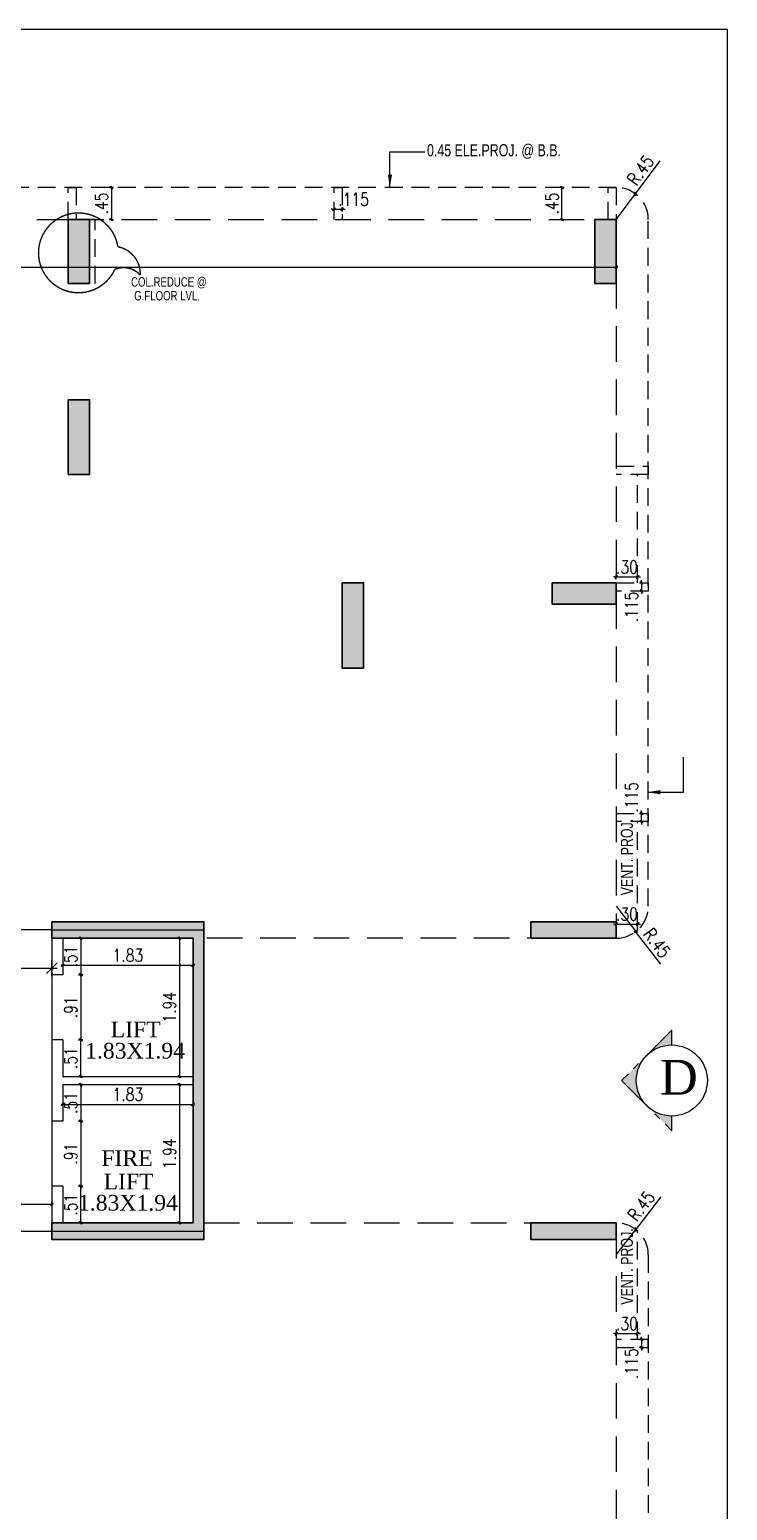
# Model space of a CAD drawing. Header units: inches. Extents: x 14235 to 14499, y 0 to 2549.
# Drawn here: x 14274.8 to 14284.6, y 2360.81 to 2381.62 of the extents above; entities that cross this region are included whole.
import ezdxf
from ezdxf.enums import TextEntityAlignment as Align

# ---------------------------------------------------------------- set-up
doc = ezdxf.new("R2010")
doc.units = ezdxf.units.IN
doc.header["$LTSCALE"] = 0.25
doc.header["$MEASUREMENT"] = 0
doc.header["$PDMODE"] = 35
for name, pattern in [('CENTER2', [1.125, 0.75, -0.125, 0.125, -0.125]), ('DASHEDX2', [1.5, 1, -0.5]), ('HIDDEN', [0.375, 0.25, -0.125])]:
    doc.linetypes.add(name, pattern=pattern)
for name, color, linetype in [('dimension', 7, 'Continuous'), ('edge back', 34, 'Continuous'), ('edges', 1, 'Continuous'), ('proj-internal', 1, 'DASHEDX2'), ('SECLINE', 7, 'HIDDEN'), ('text-1', 6, 'Continuous'), ('text-large', 7, 'Continuous'), ('wall', 7, 'Continuous'), ('walls', 7, 'Continuous'), ('WORK TEX', 6, 'Continuous'), ('WORKING DIM', 7, 'Continuous')]:
    doc.layers.add(name, color=color, linetype=linetype)
doc.layers.add('P-COL', color=7, linetype='Continuous', lineweight=30)
doc.layers.add('P-COLHAT', color=8, linetype='Continuous', lineweight=25)
doc.styles.add('ARIAL', font='TIMES_0.TTF')
doc.styles.add('ARL', font='swisscl_0.ttf')
doc.styles.add('romans', font='romans.shx', dxfattribs={"width": 0.8})
doc.dimstyles.new('121', dxfattribs={"dimscale": 0.1, "dimtxt": 1.8, "dimasz": 0.2, "dimexe": 0.03125, "dimexo": 0.25, "dimgap": 0.5, "dimtad": 1, "dimzin": 4, "dimdsep": 46, "dimtxsty": 'romans', "dimblk1": 'MINITICK', "dimblk2": 'MINITICK', "dimsah": 1, "dimcen": 1, "dimse1": 1, "dimse2": 1, "dimclrd": 252, "dimclre": 256, "dimclrt": 7, "dimadec": 3, "dimazin": 0, "dimtfac": 0.8, "dimtix": 1, "dimtmove": 2, "dimatfit": 3, "dimfxl": 0, "dimtolj": 1, "dimtzin": 3, "dimarcsym": 0})
doc.dimstyles.new('DFSGSG', dxfattribs={"dimtxt": 0.17, "dimasz": 0.18, "dimexe": 0.18, "dimexo": 0.0625, "dimgap": 0.09, "dimtad": 1, "dimzin": 0, "dimdsep": 46, "dimtxsty": 'ARIAL', "dimcen": 0.09, "dimse1": 1, "dimse2": 1, "dimaunit": 1, "dimadec": 0, "dimazin": 0, "dimtfac": 1, "dimtix": 1, "dimtofl": 0, "dimtmove": 0, "dimatfit": 3, "dimfxl": 0, "dimtolj": 1, "dimtzin": 0, "dimarcsym": 0})
doc.dimstyles.new('minitick-100', dxfattribs={"dimscale": 0.1, "dimtxt": 2, "dimasz": 0.75, "dimexe": 0.03125, "dimexo": 0.25, "dimgap": 0.5, "dimtad": 1, "dimzin": 4, "dimdsep": 46, "dimtxsty": 'romans', "dimblk1": 'MINITICK', "dimblk2": 'MINITICK', "dimsah": 1, "dimcen": 1, "dimse1": 1, "dimse2": 1, "dimclrd": 252, "dimclre": 256, "dimclrt": 256, "dimadec": 3, "dimazin": 0, "dimtfac": 0.8, "dimtix": 1, "dimtmove": 2, "dimatfit": 3, "dimfxl": 0, "dimtolj": 1, "dimtzin": 3, "dimarcsym": 0})

# ---------------------------------------------------------------- blocks, each defined once
blk = doc.blocks.new('B')
at = {"layer": 'P-COLHAT', "lineweight": 30}
for points in [[(14.139, 0), (13.839, 0), (13.839, 0.9), (14.139, 0.9)], [(21.537, 0), (21.237, 0), (21.237, 0.9), (21.537, 0.9)], [(14.139, -2.682), (13.839, -2.682), (13.839, -1.632), (14.139, -1.632)], [(17.988, -5.407), (17.688, -5.407), (17.688, -4.207), (17.988, -4.207)], [(21.537, -4.207), (21.537, -4.507), (20.637, -4.507), (20.637, -4.207)], [(20.337, -9.199), (20.337, -8.969), (21.537, -8.969), (21.537, -9.199)], [(20.337, -13.201), (20.337, -13.431), (21.537, -13.431), (21.537, -13.201)]]:
    blk.add_hatch(color=256, dxfattribs=at).paths.add_polyline_path(points)
at = {"layer": 'P-COLHAT', "ltscale": 10}
blk.add_hatch(color=256, dxfattribs=at).paths.add_polyline_path([(13.61, -13.201), (15.592, -13.201), (15.592, -9.199), (13.61, -9.199), (13.61, -8.969), (15.744, -8.969), (15.744, -13.431), (13.61, -13.431)])
at = {"layer": 'P-COL'}
for points in [[(14.139, 0), (13.839, 0), (13.839, 0.9), (14.139, 0.9)], [(21.537, 0), (21.237, 0), (21.237, 0.9), (21.537, 0.9)], [(14.139, -2.682), (13.839, -2.682), (13.839, -1.632), (14.139, -1.632)], [(17.988, -5.407), (17.688, -5.407), (17.688, -4.207), (17.988, -4.207)], [(21.537, -4.207), (21.537, -4.507), (20.637, -4.507), (20.637, -4.207)], [(20.337, -9.199), (20.337, -8.969), (21.537, -8.969), (21.537, -9.199)], [(20.337, -13.201), (20.337, -13.431), (21.537, -13.431), (21.537, -13.201)]]:
    blk.add_lwpolyline(points, close=True, dxfattribs=at)
at = {"layer": 'P-COL', "ltscale": 10}
blk.add_lwpolyline([(13.61, -13.201), (15.592, -13.201), (15.592, -9.199), (13.61, -9.199), (13.61, -8.969), (15.744, -8.969), (15.744, -13.431), (13.61, -13.431)], close=True, dxfattribs=at)
blk = doc.blocks.new('MINITICK')
at = {"color": 7}
for p, q in [((1, 1), (-1, -1)), ((-1, 0), (1, 0)), ((0, -1.5), (0, 1.5))]:
    blk.add_line(p, q, dxfattribs=at)
blk = doc.blocks.new('*D20')
at = {"layer": 'Defpoints', "color": 0, "transparency": 16777216}
for p in [(14275.26, 2368.678), (14277.09, 2368.678), (14277.09, 2368.473)]:
    blk.add_point(p, dxfattribs=at)
at = {"layer": 'WORKING DIM', "color": 252, "lineweight": -2, "transparency": 16777216}
blk.add_line((14275.28, 2368.473), (14277.07, 2368.473), dxfattribs=at)
at = {"layer": 'WORKING DIM', "color": 252, "lineweight": -2, "transparency": 16777216, "xscale": 0.02, "yscale": 0.02, "zscale": 0.02, "rotation": 180}
blk.add_blockref('MINITICK', (14275.26, 2368.473), dxfattribs=at)
at = {"layer": 'WORKING DIM', "color": 252, "lineweight": -2, "transparency": 16777216, "xscale": 0.02, "yscale": 0.02, "zscale": 0.02}
blk.add_blockref('MINITICK', (14277.09, 2368.473), dxfattribs=at)
at = {"layer": 'WORKING DIM', "color": 7, "transparency": 16777216, "insert": (14276.175, 2368.613), "char_height": 0.18, "attachment_point": 5, "style": 'romans'}
blk.add_mtext('\\A1;1.83', dxfattribs=at)
blk = doc.blocks.new('*D21')
at = {"layer": 'Defpoints', "color": 0, "transparency": 16777216}
for p in [(14275.513, 2368.853), (14275.513, 2366.91), (14276.9, 2366.91)]:
    blk.add_point(p, dxfattribs=at)
at = {"layer": 'WORKING DIM', "color": 252, "lineweight": -2, "transparency": 16777216}
blk.add_line((14276.9, 2368.833), (14276.9, 2366.93), dxfattribs=at)
at = {"layer": 'WORKING DIM', "color": 252, "lineweight": -2, "transparency": 16777216, "xscale": 0.02, "yscale": 0.02, "zscale": 0.02}
for p, rotation in [((14276.9, 2368.853), 90), ((14276.9, 2366.91), 270)]:
    blk.add_blockref('MINITICK', p, dxfattribs=dict(at, rotation=rotation))
at = {"layer": 'WORKING DIM', "color": 7, "transparency": 16777216, "insert": (14276.76, 2367.882), "char_height": 0.18, "attachment_point": 5, "rotation": 90, "style": 'romans'}
blk.add_mtext('\\A1;1.94', dxfattribs=at)
blk = doc.blocks.new('*D22')
at = {"layer": 'Defpoints', "color": 0, "transparency": 16777216}
for p in [(14275.26, 2368.853), (14275.26, 2368.339), (14275.513, 2368.339)]:
    blk.add_point(p, dxfattribs=at)
at = {"layer": 'WORKING DIM', "color": 252, "lineweight": -2, "transparency": 16777216}
blk.add_line((14275.513, 2368.833), (14275.513, 2368.359), dxfattribs=at)
at = {"layer": 'WORKING DIM', "color": 252, "lineweight": -2, "transparency": 16777216, "xscale": 0.02, "yscale": 0.02, "zscale": 0.02}
for p, rotation in [((14275.513, 2368.853), 90), ((14275.513, 2368.339), 270)]:
    blk.add_blockref('MINITICK', p, dxfattribs=dict(at, rotation=rotation))
at = {"layer": 'WORKING DIM', "color": 7, "transparency": 16777216, "insert": (14275.373, 2368.596), "char_height": 0.18, "attachment_point": 5, "rotation": 90, "style": 'romans'}
blk.add_mtext('\\A1;.51', dxfattribs=at)
blk = doc.blocks.new('*D23')
at = {"layer": 'Defpoints', "color": 0, "transparency": 16777216}
for p in [(14275.26, 2368.339), (14275.26, 2367.424), (14275.513, 2367.424)]:
    blk.add_point(p, dxfattribs=at)
at = {"layer": 'WORKING DIM', "color": 252, "lineweight": -2, "transparency": 16777216}
blk.add_line((14275.513, 2368.319), (14275.513, 2367.444), dxfattribs=at)
at = {"layer": 'WORKING DIM', "color": 252, "lineweight": -2, "transparency": 16777216, "xscale": 0.02, "yscale": 0.02, "zscale": 0.02}
for p, rotation in [((14275.513, 2368.339), 90), ((14275.513, 2367.424), 270)]:
    blk.add_blockref('MINITICK', p, dxfattribs=dict(at, rotation=rotation))
at = {"layer": 'WORKING DIM', "color": 7, "transparency": 16777216, "insert": (14275.373, 2367.882), "char_height": 0.18, "attachment_point": 5, "rotation": 90, "style": 'romans'}
blk.add_mtext('\\A1;.91', dxfattribs=at)
blk = doc.blocks.new('*D24')
at = {"layer": 'Defpoints', "color": 0, "transparency": 16777216}
for p in [(14275.26, 2367.424), (14275.513, 2367.424), (14275.26, 2366.91)]:
    blk.add_point(p, dxfattribs=at)
at = {"layer": 'WORKING DIM', "color": 252, "lineweight": -2, "transparency": 16777216}
blk.add_line((14275.513, 2366.93), (14275.513, 2367.404), dxfattribs=at)
at = {"layer": 'WORKING DIM', "color": 252, "lineweight": -2, "transparency": 16777216, "xscale": 0.02, "yscale": 0.02, "zscale": 0.02}
for p, rotation in [((14275.513, 2367.424), 90), ((14275.513, 2366.91), 270)]:
    blk.add_blockref('MINITICK', p, dxfattribs=dict(at, rotation=rotation))
at = {"layer": 'WORKING DIM', "color": 7, "transparency": 16777216, "insert": (14275.373, 2367.167), "char_height": 0.18, "attachment_point": 5, "rotation": 90, "style": 'romans'}
blk.add_mtext('\\A1;.51', dxfattribs=at)
blk = doc.blocks.new('*D25')
at = {"layer": 'Defpoints', "color": 0, "transparency": 16777216}
for p in [(14275.26, 2366.795), (14275.26, 2366.281), (14275.513, 2366.281)]:
    blk.add_point(p, dxfattribs=at)
at = {"layer": 'WORKING DIM', "color": 252, "lineweight": -2, "transparency": 16777216}
blk.add_line((14275.513, 2366.775), (14275.513, 2366.301), dxfattribs=at)
at = {"layer": 'WORKING DIM', "color": 252, "lineweight": -2, "transparency": 16777216, "xscale": 0.02, "yscale": 0.02, "zscale": 0.02}
for p, rotation in [((14275.513, 2366.795), 90), ((14275.513, 2366.281), 270)]:
    blk.add_blockref('MINITICK', p, dxfattribs=dict(at, rotation=rotation))
at = {"layer": 'WORKING DIM', "color": 7, "transparency": 16777216, "insert": (14275.373, 2366.538), "char_height": 0.18, "attachment_point": 5, "rotation": 90, "style": 'romans'}
blk.add_mtext('\\A1;.51', dxfattribs=at)
blk = doc.blocks.new('*D26')
at = {"layer": 'Defpoints', "color": 0, "transparency": 16777216}
for p in [(14275.184, 2366.281), (14275.184, 2365.366), (14275.513, 2365.366)]:
    blk.add_point(p, dxfattribs=at)
at = {"layer": 'WORKING DIM', "color": 252, "lineweight": -2, "transparency": 16777216}
blk.add_line((14275.513, 2366.261), (14275.513, 2365.386), dxfattribs=at)
at = {"layer": 'WORKING DIM', "color": 252, "lineweight": -2, "transparency": 16777216, "xscale": 0.02, "yscale": 0.02, "zscale": 0.02}
for p, rotation in [((14275.513, 2366.281), 90), ((14275.513, 2365.366), 270)]:
    blk.add_blockref('MINITICK', p, dxfattribs=dict(at, rotation=rotation))
at = {"layer": 'WORKING DIM', "color": 7, "transparency": 16777216, "insert": (14275.373, 2365.824), "char_height": 0.18, "attachment_point": 5, "rotation": 90, "style": 'romans'}
blk.add_mtext('\\A1;.91', dxfattribs=at)
blk = doc.blocks.new('*D27')
at = {"layer": 'Defpoints', "color": 0, "transparency": 16777216}
for p in [(14275.26, 2365.366), (14275.513, 2365.366), (14275.26, 2364.852)]:
    blk.add_point(p, dxfattribs=at)
at = {"layer": 'WORKING DIM', "color": 252, "lineweight": -2, "transparency": 16777216}
blk.add_line((14275.513, 2364.872), (14275.513, 2365.346), dxfattribs=at)
at = {"layer": 'WORKING DIM', "color": 252, "lineweight": -2, "transparency": 16777216, "xscale": 0.02, "yscale": 0.02, "zscale": 0.02}
for p, rotation in [((14275.513, 2365.366), 90), ((14275.513, 2364.852), 270)]:
    blk.add_blockref('MINITICK', p, dxfattribs=dict(at, rotation=rotation))
at = {"layer": 'WORKING DIM', "color": 7, "transparency": 16777216, "insert": (14275.373, 2365.109), "char_height": 0.18, "attachment_point": 5, "rotation": 90, "style": 'romans'}
blk.add_mtext('\\A1;.51', dxfattribs=at)
blk = doc.blocks.new('*D28')
at = {"layer": 'Defpoints', "color": 0, "transparency": 16777216}
for p in [(14275.26, 2366.795), (14277.09, 2366.795), (14277.09, 2366.518)]:
    blk.add_point(p, dxfattribs=at)
at = {"layer": 'WORKING DIM', "color": 252, "lineweight": -2, "transparency": 16777216}
blk.add_line((14275.28, 2366.518), (14277.07, 2366.518), dxfattribs=at)
at = {"layer": 'WORKING DIM', "color": 252, "lineweight": -2, "transparency": 16777216, "xscale": 0.02, "yscale": 0.02, "zscale": 0.02, "rotation": 180}
blk.add_blockref('MINITICK', (14275.26, 2366.518), dxfattribs=at)
at = {"layer": 'WORKING DIM', "color": 252, "lineweight": -2, "transparency": 16777216, "xscale": 0.02, "yscale": 0.02, "zscale": 0.02}
blk.add_blockref('MINITICK', (14277.09, 2366.518), dxfattribs=at)
at = {"layer": 'WORKING DIM', "color": 7, "transparency": 16777216, "insert": (14276.175, 2366.658), "char_height": 0.18, "attachment_point": 5, "style": 'romans'}
blk.add_mtext('\\A1;1.83', dxfattribs=at)
blk = doc.blocks.new('*D29')
at = {"layer": 'Defpoints', "color": 0, "transparency": 16777216}
for p in [(14276.707, 2366.795), (14276.707, 2364.852), (14276.9, 2364.852)]:
    blk.add_point(p, dxfattribs=at)
at = {"layer": 'WORKING DIM', "color": 252, "lineweight": -2, "transparency": 16777216}
blk.add_line((14276.9, 2366.775), (14276.9, 2364.872), dxfattribs=at)
at = {"layer": 'WORKING DIM', "color": 252, "lineweight": -2, "transparency": 16777216, "xscale": 0.02, "yscale": 0.02, "zscale": 0.02}
for p, rotation in [((14276.9, 2366.795), 90), ((14276.9, 2364.852), 270)]:
    blk.add_blockref('MINITICK', p, dxfattribs=dict(at, rotation=rotation))
at = {"layer": 'WORKING DIM', "color": 7, "transparency": 16777216, "insert": (14276.76, 2365.824), "char_height": 0.18, "attachment_point": 5, "rotation": 90, "style": 'romans'}
blk.add_mtext('\\A1;1.94', dxfattribs=at)
blk = doc.blocks.new('*D30')
at = {"layer": 'Defpoints', "color": 0, "transparency": 16777216}
for p in [(14270.644, 2366.133), (14275.108, 2366.133), (14275.108, 2365.116)]:
    blk.add_point(p, dxfattribs=at)
at = {"layer": 'WORKING DIM', "color": 252, "lineweight": -2, "transparency": 16777216}
blk.add_line((14270.664, 2365.116), (14275.088, 2365.116), dxfattribs=at)
at = {"layer": 'WORKING DIM', "color": 252, "lineweight": -2, "transparency": 16777216, "xscale": 0.02, "yscale": 0.02, "zscale": 0.02, "rotation": 180}
blk.add_blockref('MINITICK', (14270.644, 2365.116), dxfattribs=at)
at = {"layer": 'WORKING DIM', "color": 252, "lineweight": -2, "transparency": 16777216, "xscale": 0.02, "yscale": 0.02, "zscale": 0.02}
blk.add_blockref('MINITICK', (14275.108, 2365.116), dxfattribs=at)
at = {"layer": 'WORKING DIM', "color": 7, "transparency": 16777216, "insert": (14272.876, 2365.256), "char_height": 0.18, "attachment_point": 5, "style": 'romans'}
blk.add_mtext('\\A1;4.46', dxfattribs=at)
blk = doc.blocks.new('*D67')
at = {"layer": 'Defpoints', "color": 0, "transparency": 16777216}
for p in [(14283.035, 2378.282), (14261.198, 2376.758), (14283.035, 2376.758)]:
    blk.add_point(p, dxfattribs=at)
at = {"layer": 'WORKING DIM', "color": 252, "lineweight": -2, "transparency": 16777216}
blk.add_line((14261.218, 2378.282), (14283.015, 2378.282), dxfattribs=at)
at = {"layer": 'WORKING DIM', "color": 252, "lineweight": -2, "transparency": 16777216, "xscale": 0.02, "yscale": 0.02, "zscale": 0.02, "rotation": 180}
blk.add_blockref('MINITICK', (14261.198, 2378.282), dxfattribs=at)
at = {"layer": 'WORKING DIM', "color": 252, "lineweight": -2, "transparency": 16777216, "xscale": 0.02, "yscale": 0.02, "zscale": 0.02}
blk.add_blockref('MINITICK', (14283.035, 2378.282), dxfattribs=at)
at = {"layer": 'WORKING DIM', "color": 7, "transparency": 16777216, "insert": (14272.116, 2378.422), "char_height": 0.18, "attachment_point": 5, "style": 'romans'}
blk.add_mtext('\\A1;21.84', dxfattribs=at)
blk = doc.blocks.new('*D72')
at = {"layer": 'Defpoints', "color": 0, "ltscale": 10, "transparency": 16777216}
for p in [(14275.108, 2368.432), (14270.344, 2368.13), (14275.108, 2368.13)]:
    blk.add_point(p, dxfattribs=at)
at = {"layer": 'dimension', "color": 252, "lineweight": -2, "ltscale": 10, "transparency": 16777216}
blk.add_line((14270.419, 2368.432), (14275.033, 2368.432), dxfattribs=at)
at = {"layer": 'dimension', "color": 252, "lineweight": -2, "ltscale": 10, "transparency": 16777216, "xscale": 0.07500000000000001, "yscale": 0.07500000000000001, "zscale": 0.07500000000000001, "rotation": 180}
blk.add_blockref('MINITICK', (14270.344, 2368.432), dxfattribs=at)
at = {"layer": 'dimension', "color": 252, "lineweight": -2, "ltscale": 10, "transparency": 16777216, "xscale": 0.07500000000000001, "yscale": 0.07500000000000001, "zscale": 0.07500000000000001}
blk.add_blockref('MINITICK', (14275.108, 2368.432), dxfattribs=at)
at = {"layer": 'dimension', "ltscale": 10, "transparency": 16777216, "insert": (14272.726, 2368.582), "char_height": 0.2, "attachment_point": 5, "style": 'romans'}
blk.add_mtext('\\A1;4.76', dxfattribs=at)
blk = doc.blocks.new('*D811')
at = {"layer": 'Defpoints', "color": 0, "transparency": 16777216}
for p in [(14283.308, 2364.759), (14283.035, 2364.402)]:
    blk.add_point(p, dxfattribs=at)
at = {"layer": 'WORKING DIM', "color": 252, "lineweight": -2, "transparency": 16777216}
for p, q in [((14283.66, 2365.219), (14283.32, 2364.775)), ((14283.035, 2364.402), (14283.308, 2364.759))]:
    blk.add_line(p, q, dxfattribs=at)
at = {"layer": 'WORKING DIM', "color": 252, "lineweight": -2, "transparency": 16777216, "xscale": 0.02, "yscale": 0.02, "zscale": 0.02, "rotation": 232.5931221807389}
blk.add_blockref('MINITICK', (14283.308, 2364.759), dxfattribs=at)
at = {"layer": 'WORKING DIM', "color": 7, "transparency": 16777216, "insert": (14283.385, 2365.09), "char_height": 0.18, "attachment_point": 5, "rotation": 52.5931, "style": 'romans'}
blk.add_mtext('\\A1;R.45', dxfattribs=at)
blk = doc.blocks.new('*D812')
at = {"layer": 'Defpoints', "color": 0, "transparency": 16777216}
for p in [(14283.303, 2379.314), (14283.035, 2378.952)]:
    blk.add_point(p, dxfattribs=at)
at = {"layer": 'WORKING DIM', "color": 252, "lineweight": -2, "transparency": 16777216}
for p, q in [((14283.648, 2379.778), (14283.315, 2379.33)), ((14283.035, 2378.952), (14283.303, 2379.314))]:
    blk.add_line(p, q, dxfattribs=at)
at = {"layer": 'WORKING DIM', "color": 252, "lineweight": -2, "transparency": 16777216, "xscale": 0.02, "yscale": 0.02, "zscale": 0.02, "rotation": 233.3834685734558}
blk.add_blockref('MINITICK', (14283.303, 2379.314), dxfattribs=at)
at = {"layer": 'WORKING DIM', "color": 7, "transparency": 16777216, "insert": (14283.375, 2379.645), "char_height": 0.18, "attachment_point": 5, "rotation": 53.3835, "style": 'romans'}
blk.add_mtext('\\A1;R.45', dxfattribs=at)
blk = doc.blocks.new('*D830')
at = {"layer": 'Defpoints', "color": 0, "transparency": 16777216}
for p in [(14281.951, 2379.402), (14282.272, 2379.402), (14281.951, 2378.952)]:
    blk.add_point(p, dxfattribs=at)
at = {"layer": 'WORKING DIM', "color": 252, "lineweight": -2, "transparency": 16777216}
blk.add_line((14282.272, 2378.972), (14282.272, 2379.382), dxfattribs=at)
at = {"layer": 'WORKING DIM', "color": 252, "lineweight": -2, "transparency": 16777216, "xscale": 0.02, "yscale": 0.02, "zscale": 0.02}
for p, rotation in [((14282.272, 2379.402), 90), ((14282.272, 2378.952), 270)]:
    blk.add_blockref('MINITICK', p, dxfattribs=dict(at, rotation=rotation))
at = {"layer": 'WORKING DIM', "color": 7, "transparency": 16777216, "insert": (14282.132, 2379.177), "char_height": 0.18, "attachment_point": 5, "rotation": 90, "style": 'romans'}
blk.add_mtext('\\A1;.45', dxfattribs=at)
blk = doc.blocks.new('*D831')
at = {"layer": 'Defpoints', "color": 0, "transparency": 16777216}
for p in [(14275.451, 2379.402), (14275.451, 2378.952), (14275.944, 2378.952)]:
    blk.add_point(p, dxfattribs=at)
at = {"layer": 'WORKING DIM', "color": 252, "lineweight": -2, "transparency": 16777216}
blk.add_line((14275.944, 2379.382), (14275.944, 2378.972), dxfattribs=at)
at = {"layer": 'WORKING DIM', "color": 252, "lineweight": -2, "transparency": 16777216, "xscale": 0.02, "yscale": 0.02, "zscale": 0.02}
for p, rotation in [((14275.944, 2379.402), 90), ((14275.944, 2378.952), 270)]:
    blk.add_blockref('MINITICK', p, dxfattribs=dict(at, rotation=rotation))
at = {"layer": 'WORKING DIM', "color": 7, "transparency": 16777216, "insert": (14275.804, 2379.177), "char_height": 0.18, "attachment_point": 5, "rotation": 90, "style": 'romans'}
blk.add_mtext('\\A1;.45', dxfattribs=at)
blk = doc.blocks.new('*D823')
at = {"layer": 'Defpoints', "color": 0, "transparency": 16777216}
for p in [(14283.035, 2363.42), (14283.335, 2363.502), (14283.335, 2363.296)]:
    blk.add_point(p, dxfattribs=at)
at = {"layer": 'WORKING DIM', "color": 252, "lineweight": -2, "transparency": 16777216}
for p, q in [((14283.015, 2363.296), (14282.995, 2363.296)), ((14283.035, 2363.296), (14283.335, 2363.296)), ((14283.355, 2363.296), (14283.375, 2363.296))]:
    blk.add_line(p, q, dxfattribs=at)
at = {"layer": 'WORKING DIM', "color": 252, "lineweight": -2, "transparency": 16777216, "xscale": 0.02, "yscale": 0.02, "zscale": 0.02}
blk.add_blockref('MINITICK', (14283.035, 2363.296), dxfattribs=at)
at = {"layer": 'WORKING DIM', "color": 252, "lineweight": -2, "transparency": 16777216, "xscale": 0.02, "yscale": 0.02, "zscale": 0.02, "rotation": 180}
blk.add_blockref('MINITICK', (14283.335, 2363.296), dxfattribs=at)
at = {"layer": 'WORKING DIM', "color": 7, "transparency": 16777216, "insert": (14283.185, 2363.436), "char_height": 0.18, "attachment_point": 5, "style": 'romans'}
blk.add_mtext('\\A1;.30', dxfattribs=at)
blk = doc.blocks.new('*D824')
at = {"layer": 'Defpoints', "color": 0, "transparency": 16777216}
for p in [(14283.335, 2369.256), (14283.035, 2369.175), (14283.335, 2369.051)]:
    blk.add_point(p, dxfattribs=at)
at = {"layer": 'WORKING DIM', "color": 252, "lineweight": -2, "transparency": 16777216}
for p, q in [((14283.015, 2369.051), (14282.995, 2369.051)), ((14283.035, 2369.051), (14283.335, 2369.051)), ((14283.355, 2369.051), (14283.375, 2369.051))]:
    blk.add_line(p, q, dxfattribs=at)
at = {"layer": 'WORKING DIM', "color": 252, "lineweight": -2, "transparency": 16777216, "xscale": 0.02, "yscale": 0.02, "zscale": 0.02}
blk.add_blockref('MINITICK', (14283.035, 2369.051), dxfattribs=at)
at = {"layer": 'WORKING DIM', "color": 252, "lineweight": -2, "transparency": 16777216, "xscale": 0.02, "yscale": 0.02, "zscale": 0.02, "rotation": 180}
blk.add_blockref('MINITICK', (14283.335, 2369.051), dxfattribs=at)
at = {"layer": 'WORKING DIM', "color": 7, "transparency": 16777216, "insert": (14283.185, 2369.191), "char_height": 0.18, "attachment_point": 5, "style": 'romans'}
blk.add_mtext('\\A1;.30', dxfattribs=at)
blk = doc.blocks.new('*D825')
at = {"layer": 'Defpoints', "color": 0, "transparency": 16777216}
for p in [(14283.035, 2374.053), (14283.335, 2374.134), (14283.335, 2373.929)]:
    blk.add_point(p, dxfattribs=at)
at = {"layer": 'WORKING DIM', "color": 252, "lineweight": -2, "transparency": 16777216}
for p, q in [((14283.015, 2373.929), (14282.995, 2373.929)), ((14283.035, 2373.929), (14283.335, 2373.929)), ((14283.355, 2373.929), (14283.375, 2373.929))]:
    blk.add_line(p, q, dxfattribs=at)
at = {"layer": 'WORKING DIM', "color": 252, "lineweight": -2, "transparency": 16777216, "xscale": 0.02, "yscale": 0.02, "zscale": 0.02}
blk.add_blockref('MINITICK', (14283.035, 2373.929), dxfattribs=at)
at = {"layer": 'WORKING DIM', "color": 252, "lineweight": -2, "transparency": 16777216, "xscale": 0.02, "yscale": 0.02, "zscale": 0.02, "rotation": 180}
blk.add_blockref('MINITICK', (14283.335, 2373.929), dxfattribs=at)
at = {"layer": 'WORKING DIM', "color": 7, "transparency": 16777216, "insert": (14283.185, 2374.069), "char_height": 0.18, "attachment_point": 5, "style": 'romans'}
blk.add_mtext('\\A1;.30', dxfattribs=at)
blk = doc.blocks.new('*D804')
at = {"layer": 'Defpoints', "color": 0, "transparency": 16777216}
for p in [(14283.412, 2363.213), (14283.389, 2363.099), (14283.412, 2363.099)]:
    blk.add_point(p, dxfattribs=at)
at = {"layer": 'WORKING DIM', "color": 252, "lineweight": -2, "transparency": 16777216}
for p, q in [((14283.389, 2363.233), (14283.389, 2363.253)), ((14283.389, 2363.213), (14283.389, 2363.099)), ((14283.389, 2363.079), (14283.389, 2363.059))]:
    blk.add_line(p, q, dxfattribs=at)
at = {"layer": 'WORKING DIM', "color": 252, "lineweight": -2, "transparency": 16777216, "xscale": 0.02, "yscale": 0.02, "zscale": 0.02}
for p, rotation in [((14283.389, 2363.213), 270), ((14283.389, 2363.099), 90)]:
    blk.add_blockref('MINITICK', p, dxfattribs=dict(at, rotation=rotation))
at = {"layer": 'WORKING DIM', "color": 7, "transparency": 16777216, "insert": (14283.249, 2362.874), "char_height": 0.18, "attachment_point": 5, "rotation": 90, "style": 'romans'}
blk.add_mtext('\\A1;.115', dxfattribs=at)
blk = doc.blocks.new('*D805')
at = {"layer": 'Defpoints', "color": 0, "transparency": 16777216}
for p in [(14283.412, 2373.846), (14283.389, 2373.731), (14283.412, 2373.731)]:
    blk.add_point(p, dxfattribs=at)
at = {"layer": 'WORKING DIM', "color": 252, "lineweight": -2, "transparency": 16777216}
for p, q in [((14283.389, 2373.866), (14283.389, 2373.886)), ((14283.389, 2373.846), (14283.389, 2373.731)), ((14283.389, 2373.711), (14283.389, 2373.691))]:
    blk.add_line(p, q, dxfattribs=at)
at = {"layer": 'WORKING DIM', "color": 252, "lineweight": -2, "transparency": 16777216, "xscale": 0.02, "yscale": 0.02, "zscale": 0.02}
for p, rotation in [((14283.389, 2373.846), 270), ((14283.389, 2373.731), 90)]:
    blk.add_blockref('MINITICK', p, dxfattribs=dict(at, rotation=rotation))
at = {"layer": 'WORKING DIM', "color": 7, "transparency": 16777216, "insert": (14283.249, 2373.506), "char_height": 0.18, "attachment_point": 5, "rotation": 90, "style": 'romans'}
blk.add_mtext('\\A1;.115', dxfattribs=at)
blk = doc.blocks.new('*D806')
at = {"layer": 'Defpoints', "color": 0, "transparency": 16777216}
for p in [(14283.389, 2370.606), (14283.412, 2370.606), (14283.412, 2370.492)]:
    blk.add_point(p, dxfattribs=at)
at = {"layer": 'WORKING DIM', "color": 252, "lineweight": -2, "transparency": 16777216}
for p, q in [((14283.389, 2370.626), (14283.389, 2370.646)), ((14283.389, 2370.492), (14283.389, 2370.606)), ((14283.389, 2370.472), (14283.389, 2370.452))]:
    blk.add_line(p, q, dxfattribs=at)
at = {"layer": 'WORKING DIM', "color": 252, "lineweight": -2, "transparency": 16777216, "xscale": 0.02, "yscale": 0.02, "zscale": 0.02}
for p, rotation in [((14283.389, 2370.606), 270), ((14283.389, 2370.492), 90)]:
    blk.add_blockref('MINITICK', p, dxfattribs=dict(at, rotation=rotation))
at = {"layer": 'WORKING DIM', "color": 7, "transparency": 16777216, "insert": (14283.249, 2370.831), "char_height": 0.18, "attachment_point": 5, "rotation": 90, "style": 'romans'}
blk.add_mtext('\\A1;.115', dxfattribs=at)
blk = doc.blocks.new('*D809')
at = {"layer": 'Defpoints', "color": 0, "transparency": 16777216}
for p in [(14279.071, 2379.071), (14279.186, 2379.095), (14279.186, 2379.071)]:
    blk.add_point(p, dxfattribs=at)
at = {"layer": 'WORKING DIM', "color": 252, "lineweight": -2, "transparency": 16777216}
for p, q in [((14279.051, 2379.095), (14279.031, 2379.095)), ((14279.071, 2379.095), (14279.186, 2379.095)), ((14279.206, 2379.095), (14279.226, 2379.095))]:
    blk.add_line(p, q, dxfattribs=at)
at = {"layer": 'WORKING DIM', "color": 252, "lineweight": -2, "transparency": 16777216, "xscale": 0.02, "yscale": 0.02, "zscale": 0.02}
blk.add_blockref('MINITICK', (14279.071, 2379.095), dxfattribs=at)
at = {"layer": 'WORKING DIM', "color": 252, "lineweight": -2, "transparency": 16777216, "xscale": 0.02, "yscale": 0.02, "zscale": 0.02, "rotation": 180}
blk.add_blockref('MINITICK', (14279.186, 2379.095), dxfattribs=at)
at = {"layer": 'WORKING DIM', "color": 7, "transparency": 16777216, "insert": (14279.345, 2379.235), "char_height": 0.18, "attachment_point": 5, "style": 'romans'}
blk.add_mtext('\\A1;.115', dxfattribs=at)
blk = doc.blocks.new('*D795')
at = {"layer": 'Defpoints', "color": 0, "transparency": 16777216}
for p in [(14283.035, 2369.303), (14283.308, 2368.946)]:
    blk.add_point(p, dxfattribs=at)
at = {"layer": 'WORKING DIM', "color": 252, "lineweight": -2, "transparency": 16777216}
for p, q in [((14283.035, 2369.303), (14283.308, 2368.946)), ((14283.66, 2368.486), (14283.32, 2368.93))]:
    blk.add_line(p, q, dxfattribs=at)
at = {"layer": 'WORKING DIM', "color": 252, "lineweight": -2, "transparency": 16777216, "xscale": 0.02, "yscale": 0.02, "zscale": 0.02, "rotation": 127.4068778193747}
blk.add_blockref('MINITICK', (14283.308, 2368.946), dxfattribs=at)
at = {"layer": 'WORKING DIM', "color": 7, "transparency": 16777216, "insert": (14283.607, 2368.785), "char_height": 0.18, "attachment_point": 5, "rotation": 307.4069, "style": 'romans'}
blk.add_mtext('\\A1;R.45', dxfattribs=at)

msp = doc.modelspace()

# ---------------------------------------------------------------- hatches: boundary and pattern name
at = {"layer": 'SECLINE'}
h = msp.add_hatch(color=254, dxfattribs=at)
h.paths.add_polyline_path([(14283.815, 2367.558), (14283.462, 2367.205, -0.198912), (14283.815, 2367.351)])
h.paths.add_polyline_path([(14283.462, 2367.205), (14283.11, 2366.853), (14283.462, 2366.5, -0.198912), (14283.316, 2366.853, -0.198912)])
h.paths.add_polyline_path([(14283.815, 2366.354, -0.198912), (14283.462, 2366.5), (14283.815, 2366.147)])

# ---------------------------------------------------------------- linework, layer by layer
at = {"layer": 'edge back', "color": 3, "const_width": 0.0195}
msp.add_lwpolyline([(14275.991, 2378.25, -0.321855), (14276.349, 2378.172, 0.372837), (14276.035, 2378.569, 6.819595)], format="xyb", close=True, dxfattribs=at)
at = {"layer": 'edges', "color": 30, "linetype": 'DASHEDX2'}
for p, q in [((14283.035, 2379.402), (14261.198, 2379.402)), ((14283.485, 2369.303), (14283.485, 2378.952)), ((14283.485, 2364.402), (14283.485, 2353.457))]:
    msp.add_line(p, q, dxfattribs=at)
for points in [[(14275.336, 2378.952), (14275.336, 2379.402), (14275.451, 2379.402), (14275.451, 2378.952)], [(14279.071, 2378.952), (14279.071, 2379.402), (14279.186, 2379.402), (14279.186, 2378.952)], [(14282.92, 2378.952), (14282.92, 2379.402), (14283.035, 2379.402), (14283.035, 2378.952)], [(14283.035, 2375.484), (14283.485, 2375.484), (14283.485, 2375.37), (14283.035, 2375.37)], [(14283.035, 2373.846), (14283.485, 2373.846), (14283.485, 2373.731), (14283.035, 2373.731)], [(14283.035, 2370.606), (14283.485, 2370.606), (14283.485, 2370.492), (14283.035, 2370.492)], [(14283.035, 2363.099), (14283.485, 2363.099), (14283.485, 2363.213), (14283.035, 2363.213)]]:
    msp.add_lwpolyline(points, dxfattribs=at)
for centre, start, end in [((14283.035, 2378.952), 0, 90), ((14283.035, 2369.303), 270, 360), ((14283.035, 2364.402), 0, 90)]:
    msp.add_arc(centre, 0.45, start, end, dxfattribs=at)
at = {"layer": 'proj-internal'}
for p, q in [((14283.335, 2373.846), (14283.335, 2375.37)), ((14283.335, 2368.968), (14283.335, 2370.492)), ((14283.335, 2363.213), (14283.335, 2364.737))]:
    msp.add_line(p, q, dxfattribs=at)
at = {"layer": 'proj-internal', "ltscale": 2}
msp.add_lwpolyline([(14261.198, 2378.952), (14268.896, 2378.952), (14268.896, 2378.952), (14275.336, 2378.952), (14275.336, 2378.952), (14283.035, 2378.952), (14283.035, 2368.853), (14277.242, 2368.853), (14277.242, 2364.852), (14283.035, 2364.852), (14283.035, 2353.457), (14275.527, 2353.457), (14275.527, 2353.457), (14268.705, 2353.457), (14268.705, 2353.457), (14261.198, 2353.457), (14261.198, 2364.852), (14265.644, 2364.852), (14265.644, 2368.853), (14261.198, 2368.853), (14261.198, 2378.952)], dxfattribs=at)
at = {"layer": 'proj-internal'}
msp.add_lwpolyline([(14275.336, 2378.052), (14275.716, 2378.052), (14275.716, 2378.952), (14275.336, 2378.952)], close=True, dxfattribs=at)
at = {"layer": 'SECLINE', "linetype": 'CENTER2', "ltscale": 3}
msp.add_lwpolyline([(14283.815, 2367.351), (14283.815, 2367.558), (14283.11, 2366.853), (14283.815, 2366.147), (14283.815, 2366.354)], dxfattribs=at)
at = {"layer": 'SECLINE', "linetype": 'Continuous', "ltscale": 3}
msp.add_circle((14283.815, 2366.853), 0.499, dxfattribs=at)
at = {"layer": 'wall'}
for p, q in [((14275.26, 2366.91), (14277.09, 2366.91)), ((14275.26, 2366.795), (14277.09, 2366.795))]:
    msp.add_line(p, q, dxfattribs=at)
msp.add_lwpolyline([(14284.595, 2381.62), (14259.582, 2381.62), (14259.582, 2346.248), (14284.595, 2346.248)], close=True, dxfattribs=at)
at = {"layer": 'walls'}
for p, q in [((14275.108, 2368.968), (14270.344, 2368.968)), ((14275.108, 2368.968), (14277.242, 2368.968)), ((14275.108, 2368.968), (14275.108, 2364.737)), ((14275.26, 2368.853), (14275.26, 2368.339)), ((14275.26, 2368.853), (14277.09, 2368.853)), ((14277.09, 2368.853), (14277.09, 2366.91)), ((14277.242, 2368.968), (14277.242, 2364.737)), ((14275.26, 2368.339), (14275.108, 2368.339)), ((14275.26, 2367.424), (14275.108, 2367.424)), ((14275.26, 2367.424), (14275.26, 2366.91)), ((14275.26, 2366.795), (14275.26, 2366.281)), ((14277.09, 2366.795), (14277.09, 2364.852)), ((14275.26, 2366.281), (14275.108, 2366.281)), ((14275.26, 2365.366), (14275.108, 2365.366)), ((14275.26, 2365.366), (14275.26, 2364.852)), ((14275.26, 2364.852), (14277.09, 2364.852)), ((14270.344, 2364.737), (14275.108, 2364.737)), ((14275.108, 2364.737), (14277.242, 2364.737))]:
    msp.add_line(p, q, dxfattribs=at)

# ---------------------------------------------------------------- block references
at = {"layer": 'P-COL'}
msp.add_blockref('B', (14261.498, 2378.052), dxfattribs=at)

# ---------------------------------------------------------------- texts
at = {"layer": 'SECLINE', "color": 7, "style": 'ARIAL'}
msp.add_text('D', height=0.49, rotation=0.0009, dxfattribs=at).set_placement((14283.646, 2366.653))
at = {"layer": 'text-1', "color": 7, "style": 'ARL'}
for s, p in [('COL.REDUCE @', (14276.75, 2378.075)), ('G.FLOOR LVL.', (14276.726, 2377.881))]:
    msp.add_text(s, height=0.13185, dxfattribs=at).set_placement(p, align=Align.MIDDLE_CENTER)
at = {"layer": 'text-large', "style": 'ARIAL'}
for s, p in [('LIFT', (14276.284, 2367.57)), ('1.83X1.94', (14276.276, 2367.272)), ('FIRE', (14276.164, 2365.762)), ('LIFT', (14276.185, 2365.433)), ('1.83X1.94', (14276.176, 2365.135))]:
    msp.add_text(s, height=0.22, dxfattribs=at).set_placement(p, align=Align.MIDDLE_CENTER)
at = {"layer": 'WORK TEX', "style": 'ARL'}
msp.add_text('0.45 ELE.PROJ. @ B.B.', height=0.17, dxfattribs=at).set_placement((14281.317, 2379.925), align=Align.MIDDLE_CENTER)
at = {"layer": 'WORK TEX', "color": 3, "style": 'ARL'}
for p in [(14283.184, 2369.993), (14283.184, 2364.239)]:
    msp.add_text('VENT. PROJ.', height=0.17, rotation=90, dxfattribs=at).set_placement(p, align=Align.MIDDLE_CENTER)

# ---------------------------------------------------------------- dimensions: what is measured, and where the dimension line sits
at = {"layer": 'dimension', "ltscale": 10}
dim = msp.add_linear_dim(base=(14275.108, 2368.432), p1=(14270.344, 2368.13), p2=(14275.108, 2368.13), dimstyle='minitick-100', dxfattribs=at)
dim.commit()
dim.dimension.update_dxf_attribs({"geometry": '*D72', "text_midpoint": (14272.726, 2368.582)})
at = {"layer": 'WORKING DIM'}
for center, mpoint, picture, middle in [((14283.035, 2378.952), (14283.303, 2379.314), '*D812', (14283.375, 2379.645)), ((14283.035, 2369.303), (14283.308, 2368.946), '*D795', (14283.607, 2368.785)), ((14283.035, 2364.402), (14283.308, 2364.759), '*D811', (14283.385, 2365.09))]:
    dim = msp.add_radius_dim(center=center, mpoint=mpoint, dimstyle='121', override={"dimfxl": 0.18, "dimfxlon": 1}, dxfattribs=at)
    dim.commit()
    dim.dimension.update_dxf_attribs({"geometry": picture, "text_midpoint": middle})
for base, p1, p2, angle, picture, middle in [((14275.944, 2378.952), (14275.451, 2379.402), (14275.451, 2378.952), 90, '*D831', (14275.804, 2379.177)), ((14282.272, 2379.402), (14281.951, 2378.952), (14281.951, 2379.402), 90, '*D830', (14282.132, 2379.177)), ((14283.335, 2373.929), (14283.035, 2374.053), (14283.335, 2374.134), 180, '*D825', (14283.185, 2374.069)), ((14283.335, 2369.051), (14283.035, 2369.175), (14283.335, 2369.256), 180, '*D824', (14283.185, 2369.191)), ((14275.513, 2368.339), (14275.26, 2368.853), (14275.26, 2368.339), 90, '*D22', (14275.373, 2368.596)), ((14276.9, 2366.91), (14275.513, 2368.853), (14275.513, 2366.91), 90, '*D21', (14276.76, 2367.882)), ((14275.5128, 2367.4242), (14275.2603, 2368.3388), (14275.2603, 2367.4242), 90, '*D23', (14275.3728, 2367.8815)), ((14275.513, 2367.424), (14275.26, 2366.91), (14275.26, 2367.424), 90, '*D24', (14275.373, 2367.167)), ((14275.513, 2366.281), (14275.26, 2366.795), (14275.26, 2366.281), 90, '*D25', (14275.373, 2366.538)), ((14276.9, 2364.852), (14276.707, 2366.795), (14276.707, 2364.852), 90, '*D29', (14276.76, 2365.824)), ((14275.5128, 2365.3663), (14275.1841, 2366.2809), (14275.1841, 2365.3663), 90, '*D26', (14275.3728, 2365.8236)), ((14275.513, 2365.366), (14275.26, 2364.852), (14275.26, 2365.366), 90, '*D27', (14275.373, 2365.109)), ((14283.335, 2363.296), (14283.035, 2363.42), (14283.335, 2363.502), 180, '*D823', (14283.185, 2363.436))]:
    dim = msp.add_linear_dim(base=base, p1=p1, p2=p2, angle=angle, dimstyle='121', override={"dimfxl": 0.18, "dimfxlon": 1}, dxfattribs=at)
    dim.commit()
    dim.dimension.update_dxf_attribs({"geometry": picture, "text_midpoint": middle})
dim = msp.add_linear_dim(base=(14279.186, 2379.095), p1=(14279.071, 2379.071), p2=(14279.186, 2379.071), text='.115', dimstyle='121', override={"dimfxl": 0.18, "dimfxlon": 1}, dxfattribs=at)
dim.commit()
dim.dimension.update_dxf_attribs({"geometry": '*D809', "text_midpoint": (14279.345, 2379.235), "dimtype": 160})
for base, p1, p2, picture, middle in [((14283.035, 2378.282), (14261.198, 2376.758), (14283.035, 2376.758), '*D67', (14272.116, 2378.422)), ((14277.09, 2368.473), (14275.26, 2368.678), (14277.09, 2368.678), '*D20', (14276.175, 2368.613)), ((14277.09, 2366.518), (14275.26, 2366.795), (14277.09, 2366.795), '*D28', (14276.175, 2366.658)), ((14275.108, 2365.116), (14270.644, 2366.133), (14275.108, 2366.133), '*D30', (14272.876, 2365.256))]:
    dim = msp.add_linear_dim(base=base, p1=p1, p2=p2, dimstyle='121', override={"dimfxl": 0.18, "dimfxlon": 1}, dxfattribs=at)
    dim.commit()
    dim.dimension.update_dxf_attribs({"geometry": picture, "text_midpoint": middle})
for base, p1, p2, angle, picture, middle in [((14283.389, 2373.731), (14283.412, 2373.846), (14283.412, 2373.731), 270, '*D805', (14283.249, 2373.506)), ((14283.389, 2370.606), (14283.412, 2370.492), (14283.412, 2370.606), 90, '*D806', (14283.249, 2370.831)), ((14283.389, 2363.099), (14283.412, 2363.213), (14283.412, 2363.099), 270, '*D804', (14283.249, 2362.874))]:
    dim = msp.add_linear_dim(base=base, p1=p1, p2=p2, angle=angle, text='.115', dimstyle='121', override={"dimfxl": 0.18, "dimfxlon": 1}, dxfattribs=at)
    dim.commit()
    dim.dimension.update_dxf_attribs({"geometry": picture, "text_midpoint": middle, "dimtype": 160})

# ---------------------------------------------------------------- leaders
at = {"layer": 'wall'}
for points in [[(14279.856, 2379.403), (14279.856, 2379.905), (14280.347, 2379.905)], [(14283.476, 2370.904), (14283.978, 2370.904), (14283.978, 2371.395)]]:
    msp.add_leader(points, dimstyle='DFSGSG', override={"dimgap": 0.09, "dimtad": 0, "dimarcsym": 1}, dxfattribs=at)

doc.saveas('drawing.dxf')
